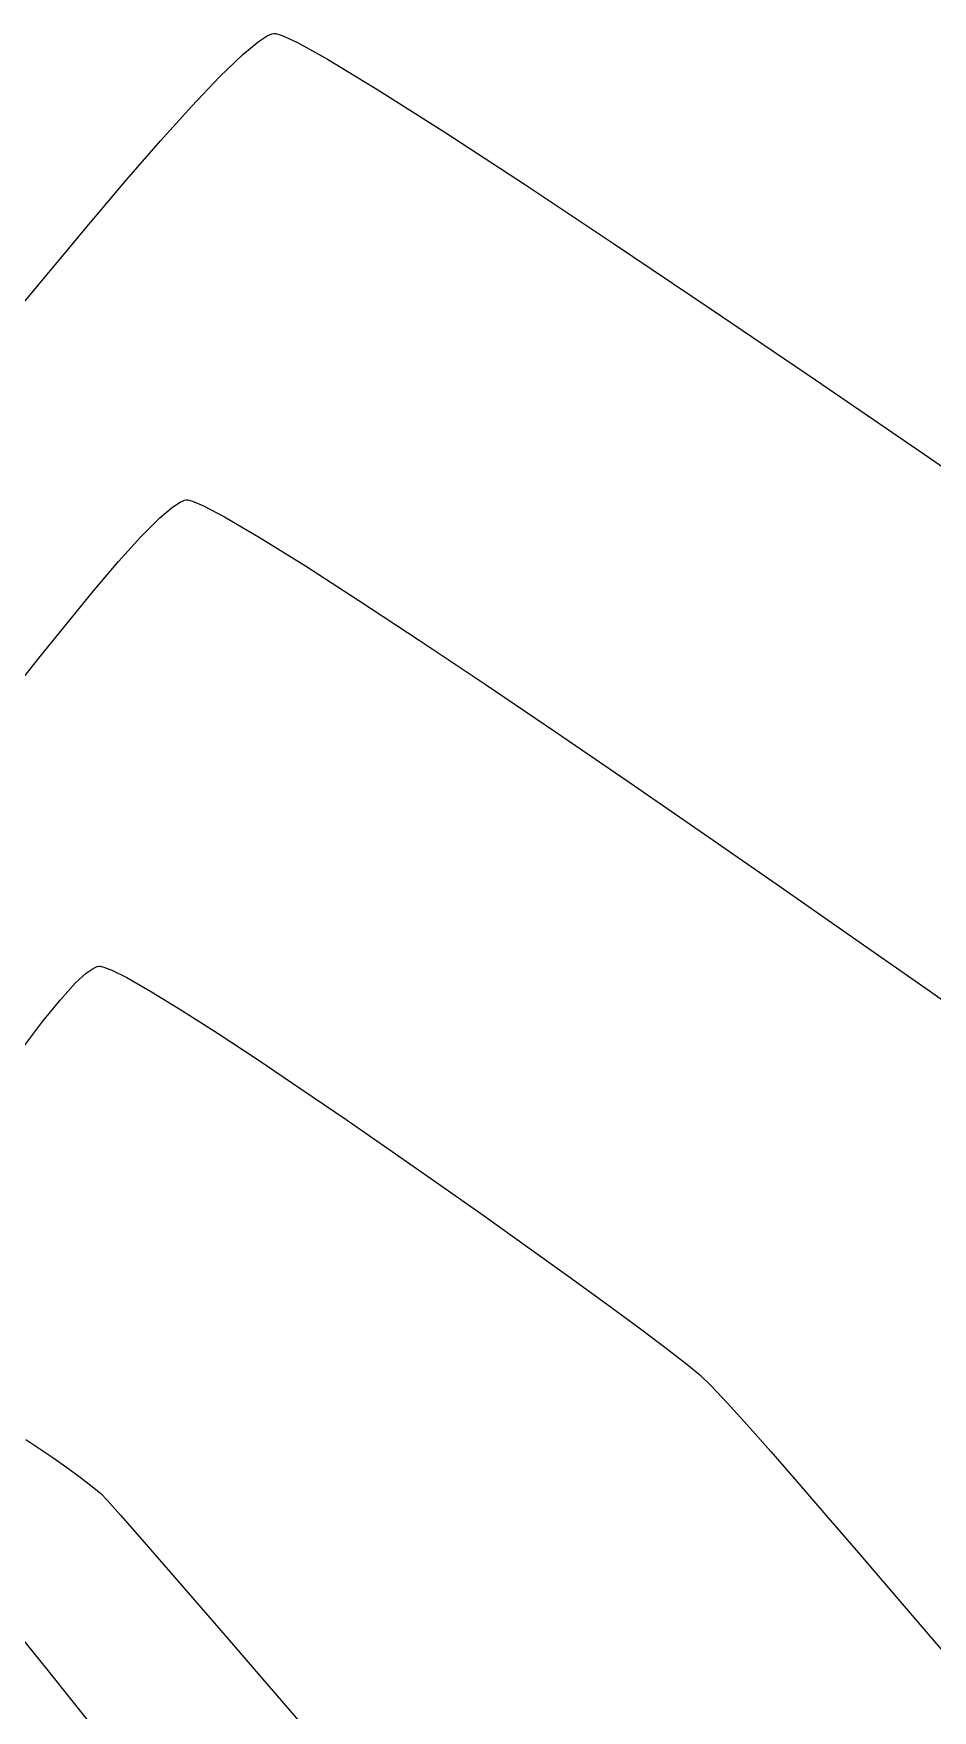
# Model space of a CAD drawing. Header units: metres. Extents: x 708868 to 711043, y 5411316 to 5413138.
# Drawn here: x 709316.8 to 709368.5, y 5411459.2 to 5411555.8 of the extents above; entities that cross this region are included whole.
import ezdxf

# ---------------------------------------------------------------- set-up
doc = ezdxf.new("R2010")
doc.units = ezdxf.units.M
for name, color, linetype in [('Rionegro 2010_Contours', 7, 'Continuous'), ('Rionegro 2014_Contours', 7, 'Continuous'), ('Rionegro 2018_Contours', 7, 'Continuous')]:
    doc.layers.add(name, color=color, linetype=linetype)

msp = doc.modelspace()

# ---------------------------------------------------------------- linework, layer by layer
at = {"layer": 'Rionegro 2010_Contours'}
for points in [[(709315.719, 5411539.723, 238), (709317.891, 5411542.352, 238), (709320.035, 5411544.921, 238), (709322.109, 5411547.366, 238), (709324.067, 5411549.621, 238), (709325.866, 5411551.622, 238), (709327.462, 5411553.306, 238), (709328.811, 5411554.607, 238), (709329.684, 5411555.33, 238), (709330.202, 5411555.664, 238), (709330.478, 5411555.781, 238), (709330.594, 5411555.806, 238), (709330.709, 5411555.8, 238), (709331.076, 5411555.69, 238), (709331.95, 5411555.286, 238), (709333.682, 5411554.327, 238), (709336.681, 5411552.512, 238), (709340.502, 5411550.085, 238), (709345.035, 5411547.126, 238), (709350.169, 5411543.715, 238), (709355.794, 5411539.931, 238), (709361.798, 5411535.852, 238), (709368.073, 5411531.559, 238), (709374.506, 5411527.13, 238)], [(709315.53, 5411517.886, 237), (709317.137, 5411519.909, 237), (709318.717, 5411521.873, 237), (709320.232, 5411523.717, 237), (709321.646, 5411525.377, 237), (709322.922, 5411526.79, 237), (709324.023, 5411527.896, 237), (709324.753, 5411528.515, 237), (709325.201, 5411528.805, 237), (709325.447, 5411528.907, 237), (709325.553, 5411528.929, 237), (709325.645, 5411528.928, 237), (709325.918, 5411528.857, 237), (709326.542, 5411528.591, 237), (709327.749, 5411527.955, 237), (709329.809, 5411526.744, 237), (709332.414, 5411525.121, 237), (709335.49, 5411523.139, 237), (709338.965, 5411520.849, 237), (709342.767, 5411518.305, 237), (709346.823, 5411515.559, 237), (709351.061, 5411512.662, 237), (709355.407, 5411509.669, 237), (709359.79, 5411506.631, 237), (709364.136, 5411503.602, 237), (709368.373, 5411500.632, 237), (709372.429, 5411497.775, 237)], [(709316.246, 5411497.508, 236), (709317.295, 5411498.884, 236), (709318.281, 5411500.105, 236), (709319.169, 5411501.094, 236), (709319.785, 5411501.663, 236), (709320.182, 5411501.935, 236), (709320.41, 5411502.032, 236), (709320.513, 5411502.053, 236), (709320.589, 5411502.054, 236), (709320.801, 5411502.008, 236), (709321.261, 5411501.829, 236), (709322.12, 5411501.399, 236), (709323.551, 5411500.582, 236), (709325.326, 5411499.492, 236), (709327.39, 5411498.171, 236), (709329.687, 5411496.659, 236), (709332.16, 5411494.997, 236), (709334.755, 5411493.226, 236), (709337.416, 5411491.387, 236), (709340.086, 5411489.521, 236), (709342.712, 5411487.668, 236), (709345.236, 5411485.87, 236), (709347.602, 5411484.167, 236), (709349.757, 5411482.6, 236), (709351.643, 5411481.21, 236), (709353.205, 5411480.038, 236), (709354.387, 5411479.125, 236), (709355.135, 5411478.511, 236), (709355.791, 5411477.876, 236), (709356.714, 5411476.898, 236), (709357.871, 5411475.621, 236), (709359.229, 5411474.088, 236), (709360.753, 5411472.343, 236), (709362.409, 5411470.428, 236), (709364.165, 5411468.386, 236), (709365.987, 5411466.261, 236), (709367.84, 5411464.095, 236), (709369.691, 5411461.932, 236)], [(709315.966, 5411463.472, 234), (709317.492, 5411461.569, 234), (709319.164, 5411459.48, 234), (709320.943, 5411457.254, 234)]]:
    msp.add_polyline3d(points, dxfattribs=at)
at = {"layer": 'Rionegro 2014_Contours'}
for points in [[(709315.719, 5411539.723, 238), (709317.891, 5411542.352, 238), (709320.035, 5411544.921, 238), (709322.109, 5411547.366, 238), (709324.067, 5411549.621, 238), (709325.866, 5411551.622, 238), (709327.462, 5411553.306, 238), (709328.811, 5411554.607, 238), (709329.684, 5411555.33, 238), (709330.202, 5411555.664, 238), (709330.478, 5411555.781, 238), (709330.594, 5411555.806, 238), (709330.709, 5411555.8, 238), (709331.076, 5411555.69, 238), (709331.95, 5411555.286, 238), (709333.682, 5411554.327, 238), (709336.681, 5411552.512, 238), (709340.502, 5411550.085, 238), (709345.035, 5411547.126, 238), (709350.169, 5411543.715, 238), (709355.794, 5411539.931, 238), (709361.798, 5411535.852, 238), (709368.073, 5411531.559, 238), (709374.506, 5411527.13, 238)], [(709315.53, 5411517.886, 237), (709317.137, 5411519.909, 237), (709318.717, 5411521.873, 237), (709320.232, 5411523.717, 237), (709321.646, 5411525.377, 237), (709322.922, 5411526.79, 237), (709324.023, 5411527.896, 237), (709324.753, 5411528.515, 237), (709325.201, 5411528.805, 237), (709325.447, 5411528.907, 237), (709325.553, 5411528.929, 237), (709325.645, 5411528.928, 237), (709325.918, 5411528.857, 237), (709326.542, 5411528.591, 237), (709327.749, 5411527.955, 237), (709329.809, 5411526.744, 237), (709332.414, 5411525.121, 237), (709335.49, 5411523.139, 237), (709338.965, 5411520.849, 237), (709342.767, 5411518.305, 237), (709346.823, 5411515.559, 237), (709351.061, 5411512.662, 237), (709355.407, 5411509.669, 237), (709359.79, 5411506.631, 237), (709364.136, 5411503.602, 237), (709368.373, 5411500.632, 237), (709372.429, 5411497.775, 237)], [(709316.246, 5411497.508, 236), (709317.295, 5411498.884, 236), (709318.281, 5411500.105, 236), (709319.169, 5411501.094, 236), (709319.785, 5411501.663, 236), (709320.182, 5411501.935, 236), (709320.41, 5411502.032, 236), (709320.513, 5411502.053, 236), (709320.589, 5411502.054, 236), (709320.801, 5411502.008, 236), (709321.261, 5411501.829, 236), (709322.12, 5411501.399, 236), (709323.551, 5411500.582, 236), (709325.326, 5411499.492, 236), (709327.39, 5411498.171, 236), (709329.687, 5411496.659, 236), (709332.16, 5411494.997, 236), (709334.755, 5411493.226, 236), (709337.416, 5411491.387, 236), (709340.086, 5411489.521, 236), (709342.712, 5411487.668, 236), (709345.236, 5411485.87, 236), (709347.602, 5411484.167, 236), (709349.757, 5411482.6, 236), (709351.643, 5411481.21, 236), (709353.205, 5411480.038, 236), (709354.387, 5411479.125, 236), (709355.135, 5411478.511, 236), (709355.791, 5411477.876, 236), (709356.714, 5411476.898, 236), (709357.871, 5411475.621, 236), (709359.229, 5411474.088, 236), (709360.753, 5411472.343, 236), (709362.409, 5411470.428, 236), (709364.165, 5411468.386, 236), (709365.987, 5411466.261, 236), (709367.84, 5411464.095, 236), (709369.691, 5411461.932, 236)], [(709316.298, 5411474.777, 235), (709317.004, 5411474.328, 235), (709317.811, 5411473.782, 235), (709318.648, 5411473.192, 235), (709319.444, 5411472.609, 235), (709320.128, 5411472.084, 235), (709320.629, 5411471.671, 235), (709321, 5411471.28, 235), (709321.758, 5411470.431, 235), (709322.859, 5411469.174, 235), (709324.26, 5411467.563, 235), (709325.918, 5411465.65, 235), (709327.789, 5411463.486, 235), (709329.83, 5411461.125, 235), (709331.997, 5411458.618, 235)], [(709315.966, 5411463.472, 234), (709317.492, 5411461.569, 234), (709319.164, 5411459.48, 234), (709320.943, 5411457.254, 234)]]:
    msp.add_polyline3d(points, dxfattribs=at)
at = {"layer": 'Rionegro 2018_Contours'}
for points in [[(709315.719, 5411539.723, 238), (709317.891, 5411542.352, 238), (709320.035, 5411544.921, 238), (709322.109, 5411547.366, 238), (709324.067, 5411549.621, 238), (709325.866, 5411551.622, 238), (709327.462, 5411553.306, 238), (709328.811, 5411554.607, 238), (709329.684, 5411555.33, 238), (709330.202, 5411555.664, 238), (709330.478, 5411555.781, 238), (709330.594, 5411555.806, 238), (709330.709, 5411555.8, 238), (709331.076, 5411555.69, 238), (709331.95, 5411555.286, 238), (709333.682, 5411554.327, 238), (709336.681, 5411552.512, 238), (709340.502, 5411550.085, 238), (709345.035, 5411547.126, 238), (709350.169, 5411543.715, 238), (709355.794, 5411539.931, 238), (709361.798, 5411535.852, 238), (709368.073, 5411531.559, 238), (709374.506, 5411527.13, 238)], [(709315.53, 5411517.886, 237), (709317.137, 5411519.909, 237), (709318.717, 5411521.873, 237), (709320.232, 5411523.717, 237), (709321.646, 5411525.377, 237), (709322.922, 5411526.79, 237), (709324.023, 5411527.896, 237), (709324.753, 5411528.515, 237), (709325.201, 5411528.805, 237), (709325.447, 5411528.907, 237), (709325.553, 5411528.929, 237), (709325.645, 5411528.928, 237), (709325.918, 5411528.857, 237), (709326.542, 5411528.591, 237), (709327.749, 5411527.955, 237), (709329.809, 5411526.744, 237), (709332.414, 5411525.121, 237), (709335.49, 5411523.139, 237), (709338.965, 5411520.849, 237), (709342.767, 5411518.305, 237), (709346.823, 5411515.559, 237), (709351.061, 5411512.662, 237), (709355.407, 5411509.669, 237), (709359.79, 5411506.631, 237), (709364.136, 5411503.602, 237), (709368.373, 5411500.632, 237), (709372.429, 5411497.775, 237)], [(709316.246, 5411497.508, 236), (709317.295, 5411498.884, 236), (709318.281, 5411500.105, 236), (709319.169, 5411501.094, 236), (709319.785, 5411501.663, 236), (709320.182, 5411501.935, 236), (709320.41, 5411502.032, 236), (709320.513, 5411502.053, 236), (709320.589, 5411502.054, 236), (709320.801, 5411502.008, 236), (709321.261, 5411501.829, 236), (709322.12, 5411501.399, 236), (709323.551, 5411500.582, 236), (709325.326, 5411499.492, 236), (709327.39, 5411498.171, 236), (709329.687, 5411496.659, 236), (709332.16, 5411494.997, 236), (709334.755, 5411493.226, 236), (709337.416, 5411491.387, 236), (709340.086, 5411489.521, 236), (709342.712, 5411487.668, 236), (709345.236, 5411485.87, 236), (709347.602, 5411484.167, 236), (709349.757, 5411482.6, 236), (709351.643, 5411481.21, 236), (709353.205, 5411480.038, 236), (709354.387, 5411479.125, 236), (709355.135, 5411478.511, 236), (709355.791, 5411477.876, 236), (709356.714, 5411476.898, 236), (709357.871, 5411475.621, 236), (709359.229, 5411474.088, 236), (709360.753, 5411472.343, 236), (709362.409, 5411470.428, 236), (709364.165, 5411468.386, 236), (709365.987, 5411466.261, 236), (709367.84, 5411464.095, 236), (709369.691, 5411461.932, 236)], [(709316.298, 5411474.777, 235), (709317.004, 5411474.328, 235), (709317.811, 5411473.782, 235), (709318.648, 5411473.192, 235), (709319.444, 5411472.609, 235), (709320.128, 5411472.084, 235), (709320.629, 5411471.671, 235), (709321, 5411471.28, 235), (709321.758, 5411470.431, 235), (709322.859, 5411469.174, 235), (709324.26, 5411467.563, 235), (709325.918, 5411465.65, 235), (709327.789, 5411463.486, 235), (709329.83, 5411461.125, 235), (709331.997, 5411458.618, 235)], [(709315.966, 5411463.472, 234), (709317.492, 5411461.569, 234), (709319.164, 5411459.48, 234), (709320.943, 5411457.254, 234)]]:
    msp.add_polyline3d(points, dxfattribs=at)

doc.saveas('drawing.dxf')
